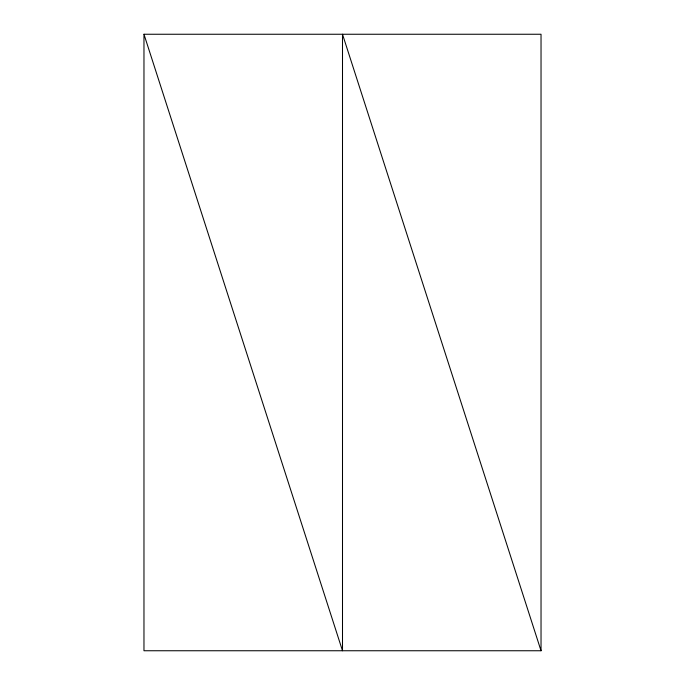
<?xml version="1.0" encoding="UTF-8"?>
<svg xmlns="http://www.w3.org/2000/svg" width="685" height="685" viewBox="0 0 685 685"><rect width="100%" height="100%" fill="white"/><g stroke="black" fill="none" stroke-linecap="round" stroke-linejoin="round"><path stroke-width="1.03" d="M143.97 34.25L541.03 34.25L541.03 650.75L143.97 650.75L143.97 34.25L342.5 650.75L342.5 34.25L541.03 650.75"/></g></svg>
